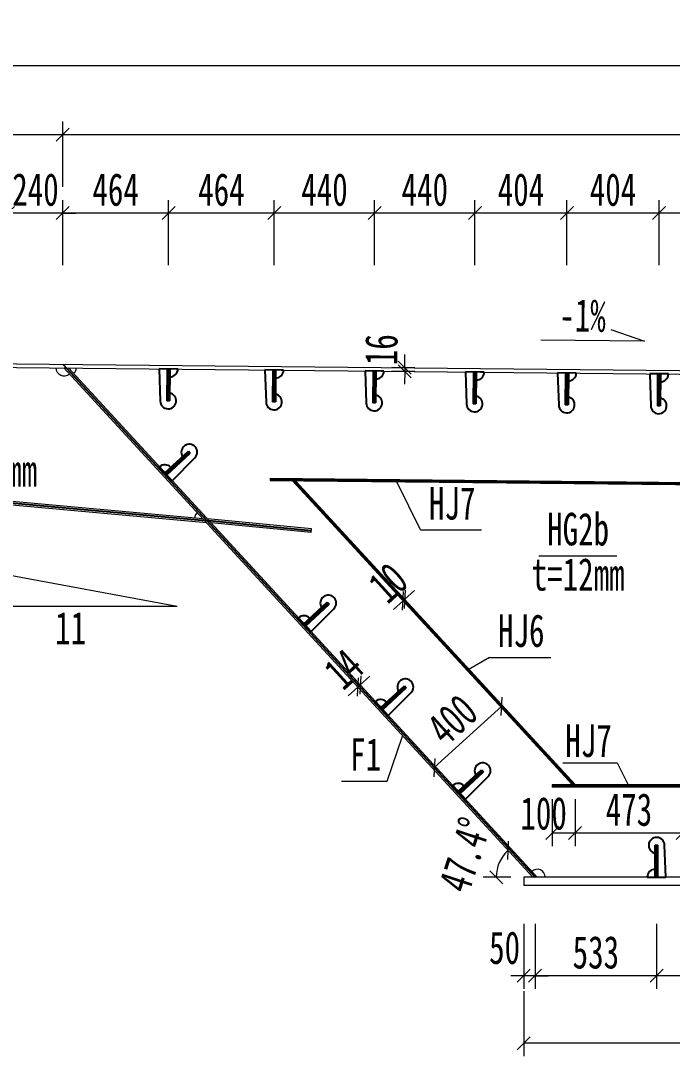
# Model space of a CAD drawing. Header units: millimetres. Extents: x -89049 to 410567, y -307459 to -100425.
# Drawn here: x 131561 to 134421, y -150998 to -146455 of the extents above; entities that cross this region are included whole.
import ezdxf
from ezdxf.enums import TextEntityAlignment as Align

# ---------------------------------------------------------------- set-up
doc = ezdxf.new("R2010")
doc.units = ezdxf.units.MM
doc.layers.get('Defpoints').update_dxf_attribs({"color": 8})
for name, color, linetype, lineweight in [('文字', 7, 'Continuous', 15), ('细实线', 4, 'Continuous', 15), ('钢板粗线', 1, 'Continuous', 25), ('钢板细线', 6, 'Continuous', 15)]:
    doc.layers.add(name, color=color, linetype=linetype, lineweight=lineweight)
doc.styles.add('111', font='', dxfattribs={"width": 0.7})
doc.styles.add('BM_Dim', font='', dxfattribs={"width": 0.85})
doc.styles.get('111').set_extended_font_data('仿宋_GB2312')
doc.styles.get('BM_Dim').set_extended_font_data('仿宋_GB2312')
doc.dimstyles.new('200', dxfattribs={"dimscale": 0, "dimtxt": 2.5, "dimasz": 1, "dimexe": 1, "dimexo": 1, "dimgap": 0.6, "dimtad": 1, "dimdec": 0, "dimdsep": 46, "dimtxsty": '111', "dimblk": 'OBLIQUE', "dimcen": 0, "dimclrd": 4, "dimclre": 4, "dimclrt": 4, "dimadec": 1, "dimazin": 2, "dimtfac": 1, "dimtdec": 0, "dimtix": 1, "dimtmove": 2, "dimatfit": 3, "dimfxl": 4, "dimfxlon": 1, "dimtolj": 1, "dimlwd": -1, "dimlwe": -1, "dimarcsym": 0})

# ---------------------------------------------------------------- blocks, each defined once
blk = doc.blocks.new('_Oblique')
at = {"color": 0, "linetype": 'ByBlock', "lineweight": -2}
blk.add_line((-0.5, -0.5), (0.5, 0.5), dxfattribs=at)
blk = doc.blocks.new('*D3305')
at = {"layer": 'Defpoints', "color": 0, "transparency": 16777216}
for p in [(133958.8, -147298.5), (133958.8, -147837.9), (134362.8, -147894.3)]:
    blk.add_point(p, dxfattribs=at)
at = {"layer": '细实线', "color": 4, "transparency": 16777216}
for p, q in [((133958.8, -147527.1), (133958.8, -147241.4)), ((134362.8, -147527.1), (134362.8, -147241.4)), ((134362.8, -147298.5), (133958.8, -147298.5))]:
    blk.add_line(p, q, dxfattribs=at)
at = {"layer": '细实线', "color": 4, "transparency": 16777216, "xscale": 57.14285714285715, "yscale": 57.14285714285715, "zscale": 57.14285714285715, "rotation": 180}
blk.add_blockref('_Oblique', (133958.8, -147298.5), dxfattribs=at)
at = {"layer": '细实线', "color": 4, "transparency": 16777216, "xscale": 57.14285714285715, "yscale": 57.14285714285715, "zscale": 57.14285714285715}
blk.add_blockref('_Oblique', (134362.8, -147298.5), dxfattribs=at)
at = {"layer": '细实线', "color": 4, "transparency": 16777216, "insert": (134160.8, -147196.3), "char_height": 142.86, "attachment_point": 5, "style": '111'}
blk.add_mtext('\\A1;404', dxfattribs=at)
blk = doc.blocks.new('*D3307')
at = {"layer": 'Defpoints', "color": 0, "transparency": 16777216}
for p in [(131745.7, -146954.4), (129067.2, -147942.1), (131745.7, -147961.9)]:
    blk.add_point(p, dxfattribs=at)
at = {"layer": '细实线', "color": 4, "transparency": 16777216}
for p, q in [((129067.2, -147183), (129067.2, -146897.3)), ((131745.7, -147183), (131745.7, -146897.3)), ((129067.2, -146954.4), (131745.7, -146954.4))]:
    blk.add_line(p, q, dxfattribs=at)
at = {"layer": '细实线', "color": 4, "transparency": 16777216, "xscale": 57.14285714285715, "yscale": 57.14285714285715, "zscale": 57.14285714285715, "rotation": 180}
blk.add_blockref('_Oblique', (129067.2, -146954.4), dxfattribs=at)
at = {"layer": '细实线', "color": 4, "transparency": 16777216, "xscale": 57.14285714285715, "yscale": 57.14285714285715, "zscale": 57.14285714285715}
blk.add_blockref('_Oblique', (131745.7, -146954.4), dxfattribs=at)
at = {"layer": '细实线', "color": 4, "transparency": 16777216, "insert": (130406.4, -146852.2), "char_height": 142.86, "attachment_point": 5, "style": '111'}
blk.add_mtext('\\A1;2679', dxfattribs=at)
blk = doc.blocks.new('*D3308')
at = {"layer": 'Defpoints', "color": 0, "transparency": 16777216}
for p in [(141562.9, -146954.4), (131745.7, -147961.9), (141562.9, -147955.2)]:
    blk.add_point(p, dxfattribs=at)
at = {"layer": '细实线', "color": 4, "transparency": 16777216}
for p, q in [((131745.7, -147183), (131745.7, -146897.3)), ((141562.9, -147183), (141562.9, -146897.3)), ((131745.7, -146954.4), (141562.9, -146954.4))]:
    blk.add_line(p, q, dxfattribs=at)
at = {"layer": '细实线', "color": 4, "transparency": 16777216, "xscale": 57.14285714285715, "yscale": 57.14285714285715, "zscale": 57.14285714285715, "rotation": 180}
blk.add_blockref('_Oblique', (131745.7, -146954.4), dxfattribs=at)
at = {"layer": '细实线', "color": 4, "transparency": 16777216, "xscale": 57.14285714285715, "yscale": 57.14285714285715, "zscale": 57.14285714285715}
blk.add_blockref('_Oblique', (141562.9, -146954.4), dxfattribs=at)
at = {"layer": '细实线', "color": 4, "transparency": 16777216, "insert": (136654.3, -146852.2), "char_height": 142.86, "attachment_point": 5, "style": '111'}
blk.add_mtext('\\A1;9817', dxfattribs=at)
blk = doc.blocks.new('*D3311')
at = {"layer": 'Defpoints', "color": 0, "transparency": 16777216}
for p in [(133768.9, -150248.7), (141174.1, -150248.7), (133768.9, -150941.1)]:
    blk.add_point(p, dxfattribs=at)
at = {"layer": '细实线', "color": 4, "transparency": 16777216}
for p, q in [((133768.9, -150712.5), (133768.9, -150998.3)), ((141174.1, -150712.5), (141174.1, -150998.3)), ((141174.1, -150941.1), (133768.9, -150941.1))]:
    blk.add_line(p, q, dxfattribs=at)
at = {"layer": '细实线', "color": 4, "transparency": 16777216, "xscale": 57.14285714285715, "yscale": 57.14285714285715, "zscale": 57.14285714285715, "rotation": 180}
blk.add_blockref('_Oblique', (133768.9, -150941.1), dxfattribs=at)
at = {"layer": '细实线', "color": 4, "transparency": 16777216, "xscale": 57.14285714285715, "yscale": 57.14285714285715, "zscale": 57.14285714285715}
blk.add_blockref('_Oblique', (141174.1, -150941.1), dxfattribs=at)
at = {"layer": '细实线', "color": 4, "transparency": 16777216, "insert": (137471.5, -150838.9), "char_height": 142.86, "attachment_point": 5, "style": '111'}
blk.add_mtext('\\A1;7405', dxfattribs=at)
blk = doc.blocks.new('*D3312')
at = {"layer": 'Defpoints', "color": 0, "transparency": 16777216}
for p in [(133894.3, -149812.7), (133994.3, -149812.7), (133894.3, -150019)]:
    blk.add_point(p, dxfattribs=at)
at = {"layer": '细实线', "color": 4, "transparency": 16777216}
for p, q in [((133894.3, -149869.8), (133894.3, -150076.1)), ((133994.3, -149869.8), (133994.3, -150076.1)), ((133994.3, -150019), (133894.3, -150019))]:
    blk.add_line(p, q, dxfattribs=at)
at = {"layer": '细实线', "color": 4, "transparency": 16777216, "xscale": 57.14285714285715, "yscale": 57.14285714285715, "zscale": 57.14285714285715, "rotation": 180}
blk.add_blockref('_Oblique', (133894.3, -150019), dxfattribs=at)
at = {"layer": '细实线', "color": 4, "transparency": 16777216, "xscale": 57.14285714285715, "yscale": 57.14285714285715, "zscale": 57.14285714285715}
blk.add_blockref('_Oblique', (133994.3, -150019), dxfattribs=at)
at = {"layer": '细实线', "color": 4, "transparency": 16777216, "insert": (133856.2, -149933.2), "char_height": 142.86, "attachment_point": 5, "style": '111'}
blk.add_mtext('\\A1;100', dxfattribs=at)
blk = doc.blocks.new('*D3315')
at = {"layer": 'Defpoints', "color": 0, "transparency": 16777216}
for p in [(133347.8, -147978), (133246.4, -147993), (133347.6, -147994)]:
    blk.add_point(p, dxfattribs=at)
at = {"layer": '细实线', "color": 4, "transparency": 16777216}
for p, q in [((133246.6, -147977), (133247.2, -147919.8)), ((133290.7, -147977.4), (133189.4, -147976.4)), ((133246.6, -147977), (133246.4, -147993)), ((133290.5, -147993.4), (133189.3, -147992.4)), ((133246.4, -147993), (133245.9, -148050.1))]:
    blk.add_line(p, q, dxfattribs=at)
at = {"layer": '细实线', "color": 4, "transparency": 16777216, "xscale": 57.1428571428572, "yscale": 57.1428571428572, "zscale": 57.1428571428572}
for p, rotation in [((133246.4, -147993), 89.42629083929008), ((133246.6, -147977), 269.4262908392901)]:
    blk.add_blockref('_Oblique', p, dxfattribs=dict(at, rotation=rotation))
at = {"layer": '细实线', "color": 4, "transparency": 16777216, "insert": (133144.3, -147898), "char_height": 142.86, "attachment_point": 5, "rotation": 89.4263, "style": '111'}
blk.add_mtext('\\A1;16', dxfattribs=at)
blk = doc.blocks.new('14-160加劲 有过焊孔')
at = {"layer": 'Defpoints'}
blk.add_line((38609.4, 31489.3), (38609.4, 31629.3), dxfattribs=at)
at = {"layer": '钢板粗线', "color": 7}
for p, q in [((38603.4, 31489.3), (38603.4, 31629.3)), ((38603.4, 31629.3), (38615.4, 31629.3)), ((38615.4, 31489.3), (38615.4, 31629.3)), ((38650.4, 31489.3), (38644.3, 31630.8)), ((38568.4, 31489.3), (38650.4, 31489.3))]:
    blk.add_line(p, q, dxfattribs=at)
for centre, start, end in [((38609.4, 31629.3), 2.441, 260.1291), ((38603.4, 31489.3), 90, 180)]:
    blk.add_arc(centre, 35, start, end, dxfattribs=at)
blk = doc.blocks.new('*D3316')
at = {"layer": 'Defpoints', "color": 0, "transparency": 16777216}
for p in [(133051.4, -149369.1), (133062.3, -149380.9), (133051.9, -149390.4)]:
    blk.add_point(p, dxfattribs=at)
at = {"layer": '细实线', "color": 4, "transparency": 16777216}
for p, q in [((133041.1, -149378.5), (133002.6, -149336.2)), ((133051.4, -149369.1), (133013, -149326.8)), ((133051.4, -149369.1), (133093.7, -149330.6)), ((133041.1, -149378.5), (132998.8, -149416.9)), ((133041.1, -149378.5), (133051.4, -149369.1))]:
    blk.add_line(p, q, dxfattribs=at)
at = {"layer": '细实线', "color": 4, "transparency": 16777216, "xscale": 57.14285714285715, "yscale": 57.14285714285715, "zscale": 57.14285714285715}
for p, rotation in [((133041.1, -149378.5), 42.30941180379739), ((133051.4, -149369.1), 222.3094118037974)]:
    blk.add_blockref('_Oblique', p, dxfattribs=dict(at, rotation=rotation))
at = {"layer": '细实线', "color": 4, "transparency": 16777216, "insert": (132978.5, -149299.3), "char_height": 142.86, "attachment_point": 5, "rotation": 42.3094, "style": '111'}
blk.add_mtext('\\A1;14', dxfattribs=at)
blk = doc.blocks.new('*D3317')
at = {"layer": 'Defpoints', "color": 0, "transparency": 16777216}
for p in [(133246.6, -148993.4), (133257.2, -149019.9), (133264.6, -149013.2)]:
    blk.add_point(p, dxfattribs=at)
at = {"layer": '细实线', "color": 4, "transparency": 16777216}
for p, q in [((133239.2, -149000.1), (133200.8, -148957.9)), ((133246.6, -148993.4), (133208.2, -148951.2)), ((133246.6, -148993.4), (133288.9, -148954.9)), ((133239.2, -149000.1), (133197, -149038.6)), ((133239.2, -149000.1), (133246.6, -148993.4))]:
    blk.add_line(p, q, dxfattribs=at)
at = {"layer": '细实线', "color": 4, "transparency": 16777216, "xscale": 57.14285714285715, "yscale": 57.14285714285715, "zscale": 57.14285714285715}
for p, rotation in [((133239.2, -149000.1), 42.31909851144874), ((133246.6, -148993.4), 222.3190985114487)]:
    blk.add_blockref('_Oblique', p, dxfattribs=dict(at, rotation=rotation))
at = {"layer": '细实线', "color": 4, "transparency": 16777216, "insert": (133174.1, -148921.2), "char_height": 142.86, "attachment_point": 5, "rotation": 42.3191, "style": '111'}
blk.add_mtext('\\A1;10', dxfattribs=at)
blk = doc.blocks.new('*D3318')
at = {"layer": 'Defpoints', "color": 0, "transparency": 16777216}
for p in [(133672.2, -149462.7), (133713.1, -149507.6), (133417.4, -149776.8)]:
    blk.add_point(p, dxfattribs=at)
at = {"layer": '细实线', "color": 4, "transparency": 16777216}
for p, q in [((133674.6, -149465.4), (133633.7, -149420.4)), ((133376.5, -149731.9), (133672.2, -149462.7)), ((133378.9, -149734.6), (133338, -149689.7))]:
    blk.add_line(p, q, dxfattribs=at)
at = {"layer": '细实线', "color": 4, "transparency": 16777216, "xscale": 57.14285714285715, "yscale": 57.14285714285715, "zscale": 57.14285714285715}
for p, rotation in [((133672.2, -149462.7), 42.31909851126608), ((133376.5, -149731.9), 222.319098511266)]:
    blk.add_blockref('_Oblique', p, dxfattribs=dict(at, rotation=rotation))
at = {"layer": '细实线', "color": 4, "transparency": 16777216, "insert": (133455.5, -149521.7), "char_height": 142.86, "attachment_point": 5, "rotation": 42.3191, "style": '111'}
blk.add_mtext('\\A1;400', dxfattribs=at)
blk = doc.blocks.new('12-140加劲 有过焊孔')
at = {"layer": 'Defpoints'}
blk.add_line((0, 0), (0, 140), dxfattribs=at)
at = {"layer": '钢板粗线', "color": 7}
for p, q in [((-6, 0), (-6, 140)), ((-6, 140), (6, 140)), ((6, 0), (6, 140)), ((41, 0), (35, 141.5)), ((-41, 0), (41, 0))]:
    blk.add_line(p, q, dxfattribs=at)
for centre, start, end in [((0, 140), 2.441, 260.1291), ((-6, 0), 90, 180)]:
    blk.add_arc(centre, 35, start, end, dxfattribs=at)
blk = doc.blocks.new('*D3364')
at = {"layer": 'Defpoints', "color": 0, "transparency": 16777216}
for p in [(134362.8, -147298.5), (134787.3, -147884.3), (134362.8, -147894.3)]:
    blk.add_point(p, dxfattribs=at)
at = {"layer": '细实线', "color": 4, "transparency": 16777216}
for p, q in [((134362.8, -147527.1), (134362.8, -147241.4)), ((134787.3, -147527.1), (134787.3, -147241.4)), ((134787.3, -147298.5), (134362.8, -147298.5))]:
    blk.add_line(p, q, dxfattribs=at)
at = {"layer": '细实线', "color": 4, "transparency": 16777216, "xscale": 57.14285714285715, "yscale": 57.14285714285715, "zscale": 57.14285714285715, "rotation": 180}
blk.add_blockref('_Oblique', (134362.8, -147298.5), dxfattribs=at)
at = {"layer": '细实线', "color": 4, "transparency": 16777216, "xscale": 57.14285714285715, "yscale": 57.14285714285715, "zscale": 57.14285714285715}
blk.add_blockref('_Oblique', (134787.3, -147298.5), dxfattribs=at)
at = {"layer": '细实线', "color": 4, "transparency": 16777216, "insert": (134575.1, -147197.8), "char_height": 142.86, "attachment_point": 5, "style": '111'}
blk.add_mtext('\\A1;425', dxfattribs=at)
blk = doc.blocks.new('*D3366')
at = {"layer": 'Defpoints', "color": 0, "transparency": 16777216}
for p in [(133554.7, -147298.5), (133554.7, -147825.7), (133958.8, -147837.9)]:
    blk.add_point(p, dxfattribs=at)
at = {"layer": '细实线', "color": 4, "transparency": 16777216}
for p, q in [((133554.7, -147527.1), (133554.7, -147241.4)), ((133958.8, -147527.1), (133958.8, -147241.4)), ((133958.8, -147298.5), (133554.7, -147298.5))]:
    blk.add_line(p, q, dxfattribs=at)
at = {"layer": '细实线', "color": 4, "transparency": 16777216, "xscale": 57.14285714285715, "yscale": 57.14285714285715, "zscale": 57.14285714285715, "rotation": 180}
blk.add_blockref('_Oblique', (133554.7, -147298.5), dxfattribs=at)
at = {"layer": '细实线', "color": 4, "transparency": 16777216, "xscale": 57.14285714285715, "yscale": 57.14285714285715, "zscale": 57.14285714285715}
blk.add_blockref('_Oblique', (133958.8, -147298.5), dxfattribs=at)
at = {"layer": '细实线', "color": 4, "transparency": 16777216, "insert": (133756.7, -147196.3), "char_height": 142.86, "attachment_point": 5, "style": '111'}
blk.add_mtext('\\A1;404', dxfattribs=at)
blk = doc.blocks.new('*D3367')
at = {"layer": 'Defpoints', "color": 0, "transparency": 16777216}
for p in [(133114.4, -147298.5), (133114.4, -147788.4), (133554.7, -147825.7)]:
    blk.add_point(p, dxfattribs=at)
at = {"layer": '细实线', "color": 4, "transparency": 16777216}
for p, q in [((133114.4, -147527.1), (133114.4, -147241.4)), ((133554.7, -147527.1), (133554.7, -147241.4)), ((133554.7, -147298.5), (133114.4, -147298.5))]:
    blk.add_line(p, q, dxfattribs=at)
at = {"layer": '细实线', "color": 4, "transparency": 16777216, "xscale": 57.14285714285715, "yscale": 57.14285714285715, "zscale": 57.14285714285715, "rotation": 180}
blk.add_blockref('_Oblique', (133114.4, -147298.5), dxfattribs=at)
at = {"layer": '细实线', "color": 4, "transparency": 16777216, "xscale": 57.14285714285715, "yscale": 57.14285714285715, "zscale": 57.14285714285715}
blk.add_blockref('_Oblique', (133554.7, -147298.5), dxfattribs=at)
at = {"layer": '细实线', "color": 4, "transparency": 16777216, "insert": (133334.6, -147196.3), "char_height": 142.86, "attachment_point": 5, "style": '111'}
blk.add_mtext('\\A1;440', dxfattribs=at)
blk = doc.blocks.new('*D3368')
at = {"layer": 'Defpoints', "color": 0, "transparency": 16777216}
for p in [(132674.1, -147298.5), (133114.4, -147788.4), (132674.1, -147885.8)]:
    blk.add_point(p, dxfattribs=at)
at = {"layer": '细实线', "color": 4, "transparency": 16777216}
for p, q in [((132674.1, -147527.1), (132674.1, -147241.4)), ((133114.4, -147527.1), (133114.4, -147241.4)), ((133114.4, -147298.5), (132674.1, -147298.5))]:
    blk.add_line(p, q, dxfattribs=at)
at = {"layer": '细实线', "color": 4, "transparency": 16777216, "xscale": 57.14285714285715, "yscale": 57.14285714285715, "zscale": 57.14285714285715, "rotation": 180}
blk.add_blockref('_Oblique', (132674.1, -147298.5), dxfattribs=at)
at = {"layer": '细实线', "color": 4, "transparency": 16777216, "xscale": 57.14285714285715, "yscale": 57.14285714285715, "zscale": 57.14285714285715}
blk.add_blockref('_Oblique', (133114.4, -147298.5), dxfattribs=at)
at = {"layer": '细实线', "color": 4, "transparency": 16777216, "insert": (132894.3, -147196.3), "char_height": 142.86, "attachment_point": 5, "style": '111'}
blk.add_mtext('\\A1;440', dxfattribs=at)
blk = doc.blocks.new('*D3369')
at = {"layer": 'Defpoints', "color": 0, "transparency": 16777216}
for p in [(132209.8, -147298.5), (132209.8, -147809.8), (132674.1, -147885.8)]:
    blk.add_point(p, dxfattribs=at)
at = {"layer": '细实线', "color": 4, "transparency": 16777216}
for p, q in [((132209.8, -147527.1), (132209.8, -147241.4)), ((132674.1, -147527.1), (132674.1, -147241.4)), ((132674.1, -147298.5), (132209.8, -147298.5))]:
    blk.add_line(p, q, dxfattribs=at)
at = {"layer": '细实线', "color": 4, "transparency": 16777216, "xscale": 57.14285714285715, "yscale": 57.14285714285715, "zscale": 57.14285714285715, "rotation": 180}
blk.add_blockref('_Oblique', (132209.8, -147298.5), dxfattribs=at)
at = {"layer": '细实线', "color": 4, "transparency": 16777216, "xscale": 57.14285714285715, "yscale": 57.14285714285715, "zscale": 57.14285714285715}
blk.add_blockref('_Oblique', (132674.1, -147298.5), dxfattribs=at)
at = {"layer": '细实线', "color": 4, "transparency": 16777216, "insert": (132442, -147196.3), "char_height": 142.86, "attachment_point": 5, "style": '111'}
blk.add_mtext('\\A1;464', dxfattribs=at)
blk = doc.blocks.new('*D3371')
at = {"layer": 'Defpoints', "color": 0, "transparency": 16777216}
for p in [(134352.2, -150212.7), (134802.6, -150212.7), (134352.2, -150645)]:
    blk.add_point(p, dxfattribs=at)
at = {"layer": '细实线', "color": 4, "transparency": 16777216}
for p, q in [((134352.2, -150416.4), (134352.2, -150702.2)), ((134802.6, -150416.4), (134802.6, -150702.2)), ((134802.6, -150645), (134352.2, -150645))]:
    blk.add_line(p, q, dxfattribs=at)
at = {"layer": '细实线', "color": 4, "transparency": 16777216, "xscale": 57.14285714285715, "yscale": 57.14285714285715, "zscale": 57.14285714285715, "rotation": 180}
blk.add_blockref('_Oblique', (134352.2, -150645), dxfattribs=at)
at = {"layer": '细实线', "color": 4, "transparency": 16777216, "xscale": 57.14285714285715, "yscale": 57.14285714285715, "zscale": 57.14285714285715}
blk.add_blockref('_Oblique', (134802.6, -150645), dxfattribs=at)
at = {"layer": '细实线', "color": 4, "transparency": 16777216, "insert": (134577.4, -150542.8), "char_height": 142.86, "attachment_point": 5, "style": '111'}
blk.add_mtext('\\A1;450', dxfattribs=at)
blk = doc.blocks.new('*D3372')
at = {"layer": 'Defpoints', "color": 0, "transparency": 16777216}
for p in [(133768.9, -150212.7), (133818.9, -150212.7), (133768.9, -150645)]:
    blk.add_point(p, dxfattribs=at)
at = {"layer": '细实线', "color": 4, "transparency": 16777216}
for p, q in [((133768.9, -150416.4), (133768.9, -150702.2)), ((133818.9, -150416.4), (133818.9, -150702.2)), ((133768.9, -150645), (133711.7, -150645)), ((133818.9, -150645), (133768.9, -150645)), ((133818.9, -150645), (133876, -150645))]:
    blk.add_line(p, q, dxfattribs=at)
at = {"layer": '细实线', "color": 4, "transparency": 16777216, "xscale": 57.14285714285715, "yscale": 57.14285714285715, "zscale": 57.14285714285715}
blk.add_blockref('_Oblique', (133768.9, -150645), dxfattribs=at)
at = {"layer": '细实线', "color": 4, "transparency": 16777216, "xscale": 57.14285714285715, "yscale": 57.14285714285715, "zscale": 57.14285714285715, "rotation": 180}
blk.add_blockref('_Oblique', (133818.9, -150645), dxfattribs=at)
at = {"layer": '细实线', "color": 4, "transparency": 16777216, "insert": (133684.9, -150522.6), "char_height": 142.86, "attachment_point": 5, "style": '111'}
blk.add_mtext('\\A1;50', dxfattribs=at)
blk = doc.blocks.new('*D3373')
at = {"layer": 'Defpoints', "color": 0, "transparency": 16777216}
for p in [(131505.7, -147298.5), (131505.7, -147978.5), (131745.7, -147964.9)]:
    blk.add_point(p, dxfattribs=at)
at = {"layer": '细实线', "color": 4, "transparency": 16777216}
for p, q in [((131505.7, -147527.1), (131505.7, -147241.4)), ((131745.7, -147527.1), (131745.7, -147241.4)), ((131505.7, -147298.5), (131448.6, -147298.5)), ((131745.7, -147298.5), (131505.7, -147298.5)), ((131745.7, -147298.5), (131802.8, -147298.5))]:
    blk.add_line(p, q, dxfattribs=at)
at = {"layer": '细实线', "color": 4, "transparency": 16777216, "xscale": 57.14285714285715, "yscale": 57.14285714285715, "zscale": 57.14285714285715}
blk.add_blockref('_Oblique', (131505.7, -147298.5), dxfattribs=at)
at = {"layer": '细实线', "color": 4, "transparency": 16777216, "xscale": 57.14285714285715, "yscale": 57.14285714285715, "zscale": 57.14285714285715, "rotation": 180}
blk.add_blockref('_Oblique', (131745.7, -147298.5), dxfattribs=at)
at = {"layer": '细实线', "color": 4, "transparency": 16777216, "insert": (131625.7, -147196.3), "char_height": 142.86, "attachment_point": 5, "style": '111'}
blk.add_mtext('\\A1;240', dxfattribs=at)
blk = doc.blocks.new('*D3374')
at = {"layer": 'Defpoints', "color": 0, "transparency": 16777216}
for p in [(133994.3, -149812.7), (134466.9, -149812.7), (133994.3, -150019)]:
    blk.add_point(p, dxfattribs=at)
at = {"layer": '细实线', "color": 4, "transparency": 16777216}
for p, q in [((133994.3, -149869.8), (133994.3, -150076.1)), ((134466.9, -149869.8), (134466.9, -150076.1)), ((134466.9, -150019), (133994.3, -150019))]:
    blk.add_line(p, q, dxfattribs=at)
at = {"layer": '细实线', "color": 4, "transparency": 16777216, "xscale": 57.14285714285715, "yscale": 57.14285714285715, "zscale": 57.14285714285715, "rotation": 180}
blk.add_blockref('_Oblique', (133994.3, -150019), dxfattribs=at)
at = {"layer": '细实线', "color": 4, "transparency": 16777216, "xscale": 57.14285714285715, "yscale": 57.14285714285715, "zscale": 57.14285714285715}
blk.add_blockref('_Oblique', (134466.9, -150019), dxfattribs=at)
at = {"layer": '细实线', "color": 4, "transparency": 16777216, "insert": (134230.6, -149916.7), "char_height": 142.86, "attachment_point": 5, "style": '111'}
blk.add_mtext('\\A1;473', dxfattribs=at)
blk = doc.blocks.new('*D3379')
at = {"layer": 'Defpoints', "color": 0, "transparency": 16777216}
for p in [(131753.6, -147980.9), (133650.6, -150184.8), (133768.9, -150212.7), (133809.4, -150212.7), (140882.2, -150212.7)]:
    blk.add_point(p, dxfattribs=at)
at = {"layer": '细实线', "color": 4, "transparency": 16777216}
blk.add_line((133711.7, -150212.7), (133591, -150212.7), dxfattribs=at)
blk.add_arc((133809.4, -150212.7), 161.2, 132.6489, 180, dxfattribs=at)
at = {"layer": '细实线', "color": 4, "transparency": 16777216, "xscale": 57.14285714285715, "yscale": 57.14285714285715, "zscale": 57.14285714285715}
for p, rotation in [((133700.2, -150094.1), 42.64891912976078), ((133648.2, -150212.7), 270)]:
    blk.add_blockref('_Oblique', p, dxfattribs=dict(at, rotation=rotation))
at = {"layer": '细实线', "color": 4, "transparency": 16777216, "insert": (133510.7, -150114.8), "char_height": 142.857, "attachment_point": 5, "rotation": 71.8543, "style": '111'}
blk.add_mtext('\\A1;47.4%%d', dxfattribs=at)
blk = doc.blocks.new('*D3383')
at = {"layer": 'Defpoints', "color": 0, "transparency": 16777216}
for p in [(141562.9, -146650.8), (141562.9, -147651.5), (129067.2, -147942.1)]:
    blk.add_point(p, dxfattribs=at)
at = {"layer": '细实线', "color": 4, "transparency": 16777216}
for p, q in [((129067.2, -146879.3), (129067.2, -146593.6)), ((141562.9, -146879.3), (141562.9, -146593.6)), ((129067.2, -146650.8), (141562.9, -146650.8))]:
    blk.add_line(p, q, dxfattribs=at)
at = {"layer": '细实线', "color": 4, "transparency": 16777216, "xscale": 57.14285714285715, "yscale": 57.14285714285715, "zscale": 57.14285714285715, "rotation": 180}
blk.add_blockref('_Oblique', (129067.2, -146650.8), dxfattribs=at)
at = {"layer": '细实线', "color": 4, "transparency": 16777216, "xscale": 57.14285714285715, "yscale": 57.14285714285715, "zscale": 57.14285714285715}
blk.add_blockref('_Oblique', (141562.9, -146650.8), dxfattribs=at)
at = {"layer": '细实线', "color": 4, "transparency": 16777216, "insert": (135315, -146548.5), "char_height": 142.86, "attachment_point": 5, "style": '111'}
blk.add_mtext('\\A1;12496', dxfattribs=at)
blk = doc.blocks.new('*D3386')
at = {"layer": 'Defpoints', "color": 0, "transparency": 16777216}
for p in [(131745.7, -147298.5), (132209.8, -147885.8), (131745.7, -147961.9)]:
    blk.add_point(p, dxfattribs=at)
at = {"layer": '细实线', "color": 4, "transparency": 16777216}
for p, q in [((131745.7, -147527.1), (131745.7, -147241.4)), ((132209.8, -147527.1), (132209.8, -147241.4)), ((132209.8, -147298.5), (131745.7, -147298.5))]:
    blk.add_line(p, q, dxfattribs=at)
at = {"layer": '细实线', "color": 4, "transparency": 16777216, "xscale": 57.14285714285715, "yscale": 57.14285714285715, "zscale": 57.14285714285715, "rotation": 180}
blk.add_blockref('_Oblique', (131745.7, -147298.5), dxfattribs=at)
at = {"layer": '细实线', "color": 4, "transparency": 16777216, "xscale": 57.14285714285715, "yscale": 57.14285714285715, "zscale": 57.14285714285715}
blk.add_blockref('_Oblique', (132209.8, -147298.5), dxfattribs=at)
at = {"layer": '细实线', "color": 4, "transparency": 16777216, "insert": (131977.7, -147196.3), "char_height": 142.86, "attachment_point": 5, "style": '111'}
blk.add_mtext('\\A1;464', dxfattribs=at)
blk = doc.blocks.new('*D3388')
at = {"layer": 'Defpoints', "color": 0, "transparency": 16777216}
for p in [(133818.9, -150212.7), (134352.2, -150212.7), (133818.9, -150645)]:
    blk.add_point(p, dxfattribs=at)
at = {"layer": '细实线', "color": 4, "transparency": 16777216}
for p, q in [((133818.9, -150416.4), (133818.9, -150702.2)), ((134352.2, -150416.4), (134352.2, -150702.2)), ((134352.2, -150645), (133818.9, -150645))]:
    blk.add_line(p, q, dxfattribs=at)
at = {"layer": '细实线', "color": 4, "transparency": 16777216, "xscale": 57.14285714285715, "yscale": 57.14285714285715, "zscale": 57.14285714285715, "rotation": 180}
blk.add_blockref('_Oblique', (133818.9, -150645), dxfattribs=at)
at = {"layer": '细实线', "color": 4, "transparency": 16777216, "xscale": 57.14285714285715, "yscale": 57.14285714285715, "zscale": 57.14285714285715}
blk.add_blockref('_Oblique', (134352.2, -150645), dxfattribs=at)
at = {"layer": '细实线', "color": 4, "transparency": 16777216, "insert": (134085.5, -150542.8), "char_height": 142.86, "attachment_point": 5, "style": '111'}
blk.add_mtext('\\A1;533', dxfattribs=at)

msp = doc.modelspace()

# ---------------------------------------------------------------- linework, layer by layer
at = {"layer": 'Defpoints'}
for p, q in [((131745.7, -147961.9), (133818.9, -150212.7)), ((129117.2, -148351.6), (132388.6, -148649.6)), ((132755.7, -148468.1), (133994.3, -149812.7)), ((132836.5, -148692.5), (132388.6, -148649.6))]:
    msp.add_line(p, q, dxfattribs=at)
at = {"layer": 'Defpoints', "color": 8}
msp.add_line((136067.2, -149812.7), (133894.3, -149812.7), dxfattribs=at)
at = {"layer": 'Defpoints', "color": 8, "elevation": 0}
msp.add_lwpolyline([(132655.7, -148467.1), (136067.2, -148501.2)], dxfattribs=at)
at = {"layer": '细实线'}
for p, q in [((134151.7, -147809.5), (134298.5, -147860.8)), ((134298.5, -147860.8), (133843.8, -147856.2)), ((133315.5, -148689.1), (133211.3, -148477.6)), ((133315.5, -148689.1), (133584.3, -148689.1)), ((133834.6, -148802.6), (134177.4, -148802.6)), ((131391.6, -148864.1), (132247.1, -149024.1)), ((131391.6, -149024.1), (132247.1, -149024.1)), ((133618.6, -149247.9), (133524.6, -149302.8)), ((133618.6, -149247.9), (133887.4, -149247.9)), ((133169.2, -149791.6), (133237.5, -149593.4)), ((133940.9, -149710.1), (134178.8, -149710.1)), ((134178.8, -149710.1), (134226.8, -149807.7)), ((132969.7, -149791.6), (133169.2, -149791.6))]:
    msp.add_line(p, q, dxfattribs=at)
at = {"layer": '钢板细线'}
for p, q in [((131750.9, -147978), (133809.4, -150212.7)), ((131770.1, -147978.2), (133828.4, -150212.7)), ((129129.2, -148344.7), (132359.7, -148638.9)), ((129129.2, -148360.7), (132375.9, -148656.5)), ((132655.8, -148462.1), (132655.7, -148472.1)), ((132753.5, -148473), (133982.9, -149807.7)), ((132767.2, -148473.2), (133996.5, -149807.7)), ((133894.3, -149807.7), (133894.3, -149817.7)), ((136067.2, -149807.7), (133894.3, -149807.7)), ((136067.2, -149817.7), (133894.3, -149817.7)), ((141174.1, -150212.7), (133768.9, -150212.7)), ((133768.9, -150212.7), (133768.9, -150248.7)), ((141174.1, -150248.7), (133768.9, -150248.7))]:
    msp.add_line(p, q, dxfattribs=at)
at = {"layer": '钢板细线', "color": 7}
for p, q in [((132837.3, -148684.5), (132380.5, -148640.8)), ((132835.8, -148700.4), (132396.7, -148658.4)), ((132835.8, -148700.4), (132837.3, -148684.5))]:
    msp.add_line(p, q, dxfattribs=at)
at = {"layer": '钢板细线', "elevation": 0}
for points in [[(129067.2, -147935.1), (137362.9, -148018.2), (142201, -147945.6)], [(129067.2, -147951.1), (137362.9, -148034.2), (142201, -147961.6)], [(132655.7, -148472.1), (136067.2, -148506.2)], [(132655.8, -148462.1), (136067.3, -148496.2)]]:
    msp.add_lwpolyline(points, dxfattribs=at)
at = {"layer": '钢板细线'}
for centre, start, end in [((131750.9, -147978), 179.4263, 312.3094), ((131770.1, -147978.2), 312.3094, 359.4263), ((132359.7, -148638.9), 132.6489, 174.8359), ((133828.4, -150212.7), 0, 132.5863)]:
    msp.add_arc(centre, 35, start, end, dxfattribs=at)

# ---------------------------------------------------------------- block references
at = {"layer": '细实线', "rotation": 179.4262908401}
for p in [(132209.8, -147982.6), (132674.1, -147987.2), (133114.4, -147991.6), (133554.7, -147996), (133958.8, -148000.1), (134362.8, -148004.1)]:
    msp.add_blockref('12-140加劲 有过焊孔', p, dxfattribs=at)
at = {"layer": '钢板细线'}
for name, p, rotation in [('14-160加劲 有过焊孔', (82879, -141378.9), 312.6489191297555), ('14-160加劲 有过焊孔', (83488.8, -142040.9), 312.648919129774), ('14-160加劲 有过焊孔', (83827.5, -142408.6), 312.6489191297598), ('14-160加劲 有过焊孔', (84166.3, -142776.4), 312.6489191297598), ('12-140加劲 有过焊孔', (134352.2, -150212.7), 359.9999999999936)]:
    msp.add_blockref(name, p, dxfattribs=dict(at, rotation=rotation))

# ---------------------------------------------------------------- texts
at = {"layer": '文字', "style": 'BM_Dim', "width": 0.7}
msp.add_text('-1%', height=142.86, rotation=359.4263, dxfattribs=at).set_placement((134025.9, -147861.5), align=Align.BOTTOM_CENTER)
for s, p in [('t=12mm', (131429, -148542.6)), ('HJ7', (133455, -148686.1)), ('HG2b', (134007.7, -148799.6)), ('t=12mm', (134007.7, -148998)), ('11', (131780.2, -149233.4)), ('HJ6', (133758.1, -149244.8)), ('HJ7', (134053.4, -149727.8)), ('F1', (133074.6, -149788.5))]:
    msp.add_text(s, height=142.86, dxfattribs=at).set_placement(p, align=Align.BOTTOM_CENTER)

# ---------------------------------------------------------------- dimensions: what is measured, and where the dimension line sits
at = {"layer": '细实线'}
for base, p1, p2, override, picture, middle in [((141562.9, -146650.8), (129067.2, -147942.1), (141562.9, -147651.5), {"dimscale": 57.142857, "dimtxsty": '111', "dimblk": 'Oblique'}, '*D3383', (135315, -146548.5)), ((131745.6543, -146954.4377), (129067.1513, -147942.1245), (131745.6543, -147961.9228), {"dimscale": 57.142857, "dimtxsty": '111', "dimblk": 'Oblique'}, '*D3307', (130406.4028, -146852.1983)), ((141562.9, -146954.4), (131745.7, -147961.9), (141562.9, -147955.2), {"dimscale": 57.142857, "dimtxsty": '111', "dimblk": 'Oblique'}, '*D3308', (136654.3, -146852.2)), ((131505.7, -147298.5), (131745.7, -147964.9), (131505.7, -147978.5), {"dimscale": 57.142857, "dimblk": 'Oblique'}, '*D3373', (131625.7, -147196.3)), ((131745.7, -147298.5), (132209.8, -147885.8), (131745.7, -147961.9), {"dimscale": 57.142857, "dimblk": 'Oblique'}, '*D3386', (131977.7, -147196.3)), ((132209.8, -147298.5), (132674.1, -147885.8), (132209.8, -147809.8), {"dimscale": 57.142857, "dimblk": 'Oblique'}, '*D3369', (132442, -147196.3)), ((132674.1, -147298.5), (133114.4, -147788.4), (132674.1, -147885.8), {"dimscale": 57.142857, "dimblk": 'Oblique'}, '*D3368', (132894.3, -147196.3)), ((133114.4, -147298.5), (133554.7, -147825.7), (133114.4, -147788.4), {"dimscale": 57.142857, "dimblk": 'Oblique'}, '*D3367', (133334.6, -147196.3)), ((133554.7, -147298.5), (133958.8, -147837.9), (133554.7, -147825.7), {"dimscale": 57.142857, "dimblk": 'Oblique'}, '*D3366', (133756.7, -147196.3)), ((133958.8, -147298.5), (134362.8, -147894.3), (133958.8, -147837.9), {"dimscale": 57.142857, "dimblk": 'Oblique'}, '*D3305', (134160.8, -147196.3)), ((134362.7663, -147298.4983), (134787.3487, -147884.2987), (134362.7663, -147894.3184), {"dimscale": 57.142857, "dimblk": 'Oblique'}, '*D3364', (134575.0575, -147197.8033)), ((133994.3, -150019), (134466.9, -149812.7), (133994.3, -149812.7), {"dimscale": 57.142857, "dimblk": 'Oblique'}, '*D3374', (134230.6, -149916.7)), ((133768.9, -150941.1), (141174.1, -150248.7), (133768.9, -150248.7), {"dimscale": 57.142857, "dimtxsty": '111', "dimblk": 'Oblique'}, '*D3311', (137471.5, -150838.9)), ((133818.9, -150645), (134352.2, -150212.7), (133818.9, -150212.7), {"dimscale": 57.142857, "dimtxsty": '111', "dimblk": 'Oblique'}, '*D3388', (134085.5, -150542.8)), ((134352.2, -150645), (134802.6, -150212.7), (134352.2, -150212.7), {"dimscale": 57.142857, "dimtxsty": '111', "dimblk": 'Oblique'}, '*D3371', (134577.4, -150542.8))]:
    dim = msp.add_linear_dim(base=base, p1=p1, p2=p2, dimstyle='200', override=override, dxfattribs=at)
    dim.commit()
    dim.dimension.update_dxf_attribs({"geometry": picture, "text_midpoint": middle})
dim = msp.add_linear_dim(base=(133246.4, -147993), p1=(133347.8, -147978), p2=(133347.6, -147994), angle=269.4263, dimstyle='200', override={"dimscale": 57.142857}, dxfattribs=at)
dim.commit()
dim.dimension.update_dxf_attribs({"geometry": '*D3315', "text_midpoint": (133144.3, -147898), "dimtype": 161})
dim = msp.add_angular_dim_2l(base=(133650.6, -150184.8), line1=((131753.6, -147980.9), (133809.4, -150212.7)), line2=((140882.2, -150212.7), (133768.9, -150212.7)), dimstyle='200', override={"dimscale": 57.142857, "dimblk": 'Oblique'}, dxfattribs=at)
dim.commit()
dim.dimension.update_dxf_attribs({"geometry": '*D3379', "text_midpoint": (133510.7, -150114.8), "dimtype": 162})
for p1, p2, distance, picture, middle in [((133257.2, -149019.9), (133264.6, -149013.2), 26.7, '*D3317', (133174.1, -148921.2)), ((133051.9, -149390.4), (133062.3, -149380.9), 16.1, '*D3316', (132978.5, -149299.3)), ((133417.4, -149776.8), (133713.1, -149507.6), 60.7, '*D3318', (133455.5, -149521.7))]:
    dim = msp.add_aligned_dim(p1=p1, p2=p2, distance=distance, dimstyle='200', override={"dimscale": 57.142857, "dimblk": 'Oblique'}, dxfattribs=at)
    dim.commit()
    dim.dimension.update_dxf_attribs({"geometry": picture, "text_midpoint": middle})
for base, p1, p2, picture, middle in [((133894.3, -150019), (133994.3, -149812.7), (133894.3, -149812.7), '*D3312', (133856.2, -149933.2)), ((133768.9, -150645), (133818.9, -150212.7), (133768.9, -150212.7), '*D3372', (133684.9, -150522.6))]:
    dim = msp.add_linear_dim(base=base, p1=p1, p2=p2, dimstyle='200', override={"dimscale": 57.142857, "dimblk": 'Oblique'}, dxfattribs=at)
    dim.commit()
    dim.dimension.update_dxf_attribs({"geometry": picture, "text_midpoint": middle, "dimtype": 160})

doc.saveas('drawing.dxf')
